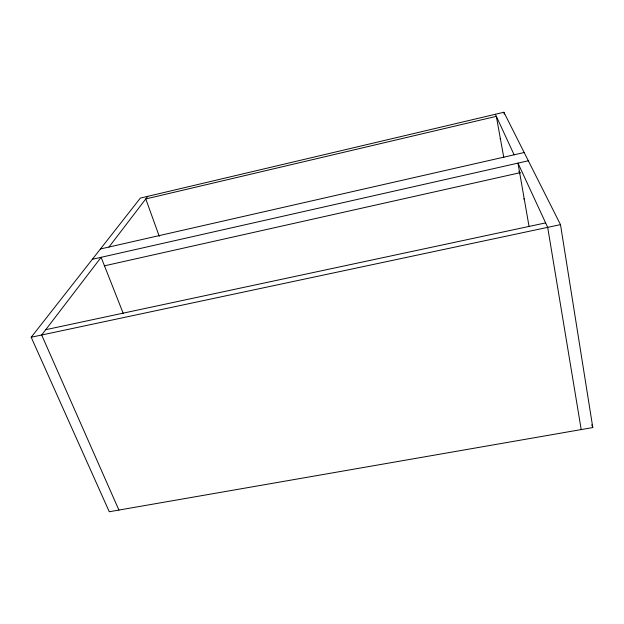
<?xml version="1.0" encoding="UTF-8"?>
<svg xmlns="http://www.w3.org/2000/svg" width="624" height="624" viewBox="0 0 624 624"><rect width="100%" height="100%" fill="white"/><g stroke="black" fill="none" stroke-linecap="round" stroke-linejoin="round"><path stroke-width="0.94" d="M523.91 199.103L523.848 198.619M108.982 247.042L147.779 196.326M31.2 337.241L140.361 198.081L503.896 112.258L560.492 224.632L592.8 427.565L109.27 511.742L31.2 337.241L560.492 224.632M100.425 248.984L524.176 152.521M92.344 259.288L528.333 160.781M104.286 265.863L520.478 172.614M45.731 329.698L545.618 222.893M495.378 114.27L514.121 154.807M518.973 171.265L519.714 173.722L519.441 172.91M118.919 510.058L41.668 335.018L101.127 257.299L123.326 313.646M591.778 424.835L592.8 427.565M159.268 236.317L145.782 198.939L496.33 116.337L503.81 157.568M500.128 138.996L500.152 138.653M503.896 112.258L504.239 114.169M529.058 226.489L517.975 163.121L547.685 227.362L581.209 429.585"/></g></svg>
